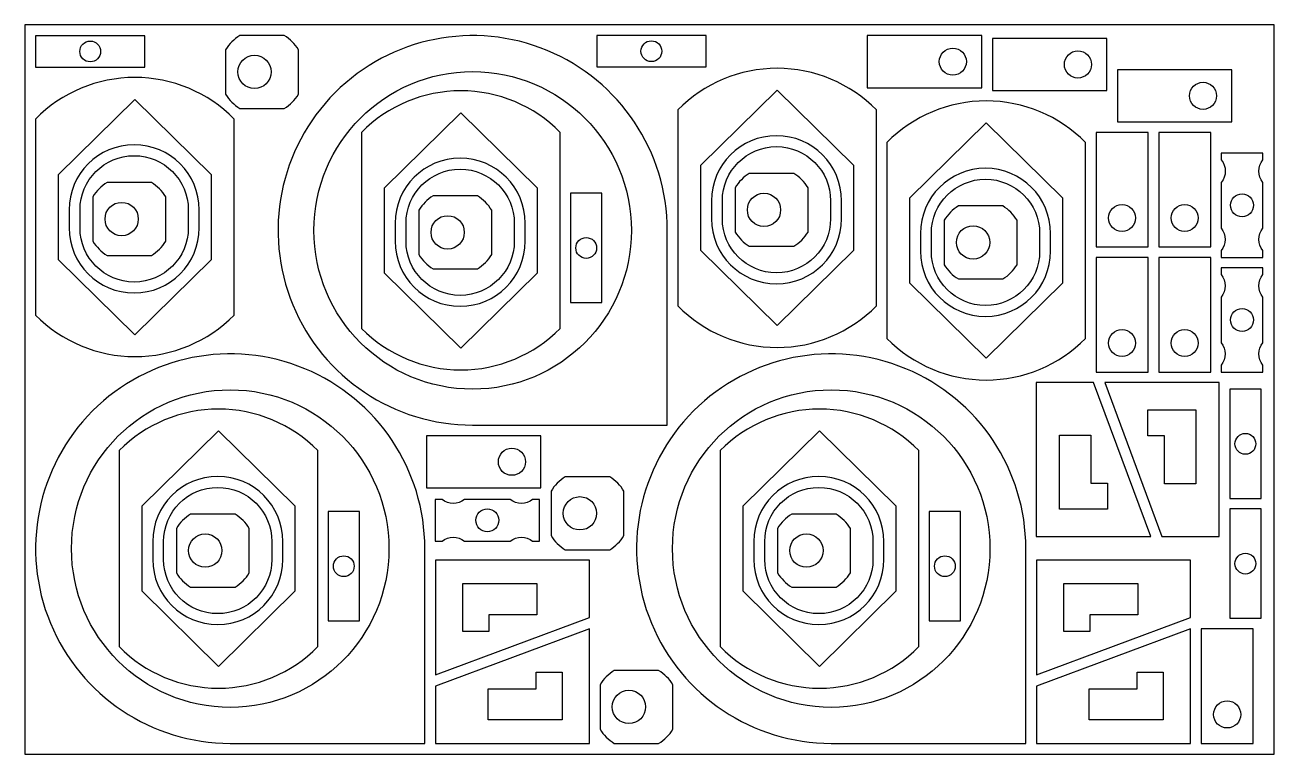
# Model space of a CAD drawing. Header units: metres. Extents: x 0 to 1200, y 0 to 700.
import ezdxf

# ---------------------------------------------------------------- set-up
doc = ezdxf.new("R2010")
doc.units = ezdxf.units.M

msp = doc.modelspace()

# ---------------------------------------------------------------- linework, layer by layer
for points in [[(0, 0), (1200, 0), (1200, 700), (0, 700)], [(115.2, 659.6), (115.2, 689.6), (10.2, 689.6), (10.2, 659.6)], [(654.3, 659.8), (654.3, 689.8), (549.3, 689.8), (549.3, 659.8)], [(919.2, 639.8), (919.2, 689.8), (809.2, 689.8), (809.2, 639.8)], [(1039.4, 637.1), (1039.4, 687.1), (929.4, 687.1), (929.4, 637.1)], [(1159.6, 607), (1159.6, 657), (1049.6, 657), (1049.6, 607)], [(649.3, 565.4), (722.6, 637.4), (796, 565.4), (796, 483.4), (722.6, 411.4), (649.3, 483.4)], [(32.3, 556.6), (105.6, 628.6), (178.9, 556.6), (178.9, 474.6), (105.6, 402.6), (32.3, 474.6)], [(345.5, 543.8), (418.8, 615.8), (492.1, 543.8), (492.1, 461.8), (418.8, 389.8), (345.5, 461.8)], [(850.2, 534.1), (923.5, 606.1), (996.8, 534.1), (996.8, 452.1), (923.5, 380.1), (850.2, 452.1)], [(1029, 486.9), (1079, 486.9), (1079, 596.9), (1029, 596.9)], [(1089.2, 486.9), (1139.2, 486.9), (1139.2, 596.9), (1089.2, 596.9)], [(524.2, 433.4), (554.2, 433.4), (554.2, 538.4), (524.2, 538.4)], [(1029, 366.8), (1079, 366.8), (1079, 476.8), (1029, 476.8)], [(1089.2, 366.8), (1139.2, 366.8), (1139.2, 476.8), (1089.2, 476.8)], [(971.5, 208.8), (1081.5, 208.8), (1026.5, 356.8), (971.5, 356.8)], [(1147.3, 356.8), (1037.3, 356.8), (1092.3, 208.8), (1147.3, 208.8)], [(1157.5, 245.3), (1187.5, 245.3), (1187.5, 350.3), (1157.5, 350.3)], [(1124.8, 330.5), (1124.8, 259.5), (1094.8, 259.5), (1094.8, 305.5), (1078.8, 305.5), (1078.8, 330.5)], [(112.6, 238.2), (185.9, 310.2), (259.2, 238.2), (259.2, 156.2), (185.9, 84.1), (112.6, 156.2)], [(495.6, 255.6), (495.6, 305.6), (385.6, 305.6), (385.6, 255.6)], [(690, 238.2), (763.4, 310.2), (836.7, 238.2), (836.7, 156.2), (763.4, 84.1), (690, 156.2)], [(994, 235.2), (994, 306.2), (1024, 306.2), (1024, 260.2), (1040, 260.2), (1040, 235.2)], [(291.3, 127.8), (321.3, 127.8), (321.3, 232.8), (291.3, 232.8)], [(868.8, 127.8), (898.8, 127.8), (898.8, 232.8), (868.8, 232.8)], [(1157.5, 130.3), (1187.5, 130.3), (1187.5, 235.3), (1157.5, 235.3)], [(394.4, 186.1), (394.4, 76.1), (542.4, 131.1), (542.4, 186.1)], [(971.8, 186.1), (971.8, 76.1), (1119.8, 131.1), (1119.8, 186.1)], [(420.7, 163.6), (491.7, 163.6), (491.7, 133.6), (445.7, 133.6), (445.7, 117.6), (420.7, 117.6)], [(998.2, 163.6), (1069.2, 163.6), (1069.2, 133.6), (1023.2, 133.6), (1023.2, 117.6), (998.2, 117.6)], [(542.4, 10.2), (542.4, 120.2), (394.4, 65.2), (394.4, 10.2)], [(1119.8, 10.2), (1119.8, 120.2), (971.8, 65.2), (971.8, 10.2)], [(1130, 10.2), (1180, 10.2), (1180, 120.2), (1130, 120.2)], [(516, 32.7), (445, 32.7), (445, 62.7), (491, 62.7), (491, 78.7), (516, 78.7)], [(1093.5, 32.7), (1022.5, 32.7), (1022.5, 62.7), (1068.5, 62.7), (1068.5, 78.7), (1093.5, 78.7)]]:
    msp.add_lwpolyline(points, close=True)
for points in [[(72.7, 674.6, -1), (52.7, 674.6, -1)], [(262.8, 633.5), (262.8, 676.2, 0.119348), (249.1, 689.9), (206.4, 689.9, 0.119348), (192.8, 676.2), (192.8, 633.5, 0.119348), (206.4, 619.9), (249.1, 619.9, 0.119348)], [(430.1, 315.8), (617.1, 315.8), (617.1, 502.8, 2.414214)], [(611.8, 674.8, -1), (591.8, 674.8, -1)], [(904.4, 664.8, -1), (878.4, 664.8, -1)], [(1024.6, 662.1, -1), (998.6, 662.1, -1)], [(236.5, 654.9, -1), (204.5, 654.9, -1)], [(201, 609.7, 0.418249), (10.2, 609.7), (10.2, 421.5, 0.418249), (201, 421.5)], [(582.6, 502.8, -1), (277.6, 502.8, -1)], [(818, 618.5, 0.418249), (627.2, 618.5), (627.2, 430.3, 0.418249), (818, 430.3)], [(514.2, 596.9, 0.418249), (323.4, 596.9), (323.4, 408.7, 0.418249), (514.2, 408.7)], [(1144.8, 632, -1), (1118.8, 632, -1)], [(1018.9, 587.2, 0.418249), (828.1, 587.2), (828.1, 399, 0.418249), (1018.9, 399)], [(784.5, 531.2, 1), (659.5, 531.2), (659.5, 514, 1), (784.5, 514)], [(167.4, 522.5, 1), (42.4, 522.5), (42.4, 505.2, 1), (167.4, 505.2)], [(774, 531.2), (774, 514, -1), (670, 514), (670, 531.2, -1)], [(1149.3, 476.9), (1189.3, 476.9), (1189.3, 483.4, -0.357439), (1189.3, 504.9), (1189.3, 548.8, -0.357439), (1189.3, 570.4), (1189.3, 576.9), (1149.3, 576.9), (1149.3, 570.4, -0.357439), (1149.3, 548.8), (1149.3, 504.9, -0.357439), (1149.3, 483.4)], [(156.9, 522.5), (156.9, 505.2, -1), (52.9, 505.2), (52.9, 522.5, -1)], [(480.6, 509.6, 1), (355.6, 509.6), (355.6, 492.4, 1), (480.6, 492.4)], [(470.1, 509.6), (470.1, 492.4, -1), (366.1, 492.4), (366.1, 509.6, -1)], [(752.3, 501.1), (752.3, 543.8, 0.119348), (738.6, 557.5), (695.9, 557.5, 0.119348), (682.3, 543.8), (682.3, 501.1, 0.119348), (695.9, 487.5), (738.6, 487.5, 0.119348)], [(985.3, 499.9, 1), (860.3, 499.9), (860.3, 482.7, 1), (985.3, 482.7)], [(135.2, 492.4), (135.2, 535.1, 0.119348), (121.5, 548.7), (78.8, 548.7, 0.119348), (65.2, 535.1), (65.2, 492.4, 0.119348), (78.8, 478.7), (121.5, 478.7, 0.119348)], [(974.8, 499.9), (974.8, 482.7, -1), (870.8, 482.7), (870.8, 499.9, -1)], [(108.9, 513.7, -1), (76.9, 513.7, -1)], [(448.4, 479.5), (448.4, 522.2, 0.119348), (434.7, 535.9), (392, 535.9, 0.119348), (378.4, 522.2), (378.4, 479.5, 0.119348), (392, 465.9), (434.7, 465.9, 0.119348)], [(726, 522.5, -1), (694, 522.5, -1)], [(1169.3, 515.9, -1), (1169.3, 537.9, -1)], [(422.1, 500.9, -1), (390.1, 500.9, -1)], [(953.1, 469.8), (953.1, 512.6, 0.119348), (939.5, 526.2), (896.8, 526.2, 0.119348), (883.1, 512.6), (883.1, 469.8, 0.119348), (896.8, 456.2), (939.5, 456.2, 0.119348)], [(1054, 501.7, -1), (1054, 527.7, -1)], [(1114.2, 501.7, -1), (1114.2, 527.7, -1)], [(926.9, 491.2, -1), (894.9, 491.2, -1)], [(539.2, 475.9, -1), (539.2, 495.9, -1)], [(1149.3, 366.8), (1189.3, 366.8), (1189.3, 373.4, -0.357439), (1189.3, 394.9), (1189.3, 438.8, -0.357439), (1189.3, 460.3), (1189.3, 466.8), (1149.3, 466.8), (1149.3, 460.3, -0.357439), (1149.3, 438.8), (1149.3, 394.9, -0.357439), (1149.3, 373.4)], [(1169.3, 405.8, -1), (1169.3, 427.8, -1)], [(1054, 381.6, -1), (1054, 407.6, -1)], [(1114.2, 381.6, -1), (1114.2, 407.6, -1)], [(197.2, 10.2), (384.2, 10.2), (384.2, 197.2, 2.414214)], [(774.6, 10.2), (961.6, 10.2), (961.6, 197.2, 2.414214)], [(349.7, 197.2, -1), (44.7, 197.2, -1)], [(927.1, 197.2, -1), (622.1, 197.2, -1)], [(281.3, 291.3, 0.418249), (90.5, 291.3), (90.5, 103.1, 0.418249), (281.3, 103.1)], [(858.8, 291.3, 0.418249), (668, 291.3), (668, 103.1, 0.418249), (858.8, 103.1)], [(1172.5, 287.8, -1), (1172.5, 307.8, -1)], [(480.8, 280.6, -1), (454.8, 280.6, -1)], [(247.7, 204, 1), (122.7, 204), (122.7, 186.8, 1), (247.7, 186.8)], [(575.4, 209.7), (575.4, 252.4, 0.119348), (561.8, 266.1), (519, 266.1, 0.119348), (505.4, 252.4), (505.4, 209.7, 0.119348), (519, 196.1), (561.8, 196.1, 0.119348)], [(825.2, 204, 1), (700.2, 204), (700.2, 186.8, 1), (825.2, 186.8)], [(237.2, 204), (237.2, 186.8, -1), (133.2, 186.8), (133.2, 204, -1)], [(814.7, 204), (814.7, 186.8, -1), (710.7, 186.8), (710.7, 204, -1)], [(494.2, 204.4), (494.2, 244.4), (487.7, 244.4, -0.357439), (466.1, 244.4), (422.2, 244.4, -0.357439), (400.7, 244.4), (394.2, 244.4), (394.2, 204.4), (400.7, 204.4, -0.357439), (422.2, 204.4), (466.1, 204.4, -0.357439), (487.7, 204.4)], [(549.2, 231.1, -1), (517.2, 231.1, -1)], [(215.5, 173.9), (215.5, 216.6, 0.119348), (201.8, 230.3), (159.1, 230.3, 0.119348), (145.5, 216.6), (145.5, 173.9, 0.119348), (159.1, 160.3), (201.8, 160.3, 0.119348)], [(455.2, 224.4, -1), (433.2, 224.4, -1)], [(793, 173.9), (793, 216.6, 0.119348), (779.3, 230.3), (736.6, 230.3, 0.119348), (723, 216.6), (723, 173.9, 0.119348), (736.6, 160.3), (779.3, 160.3, 0.119348)], [(189.2, 195.3, -1), (157.2, 195.3, -1)], [(766.7, 195.3, -1), (734.7, 195.3, -1)], [(1172.5, 172.8, -1), (1172.5, 192.8, -1)], [(306.3, 170.3, -1), (306.3, 190.3, -1)], [(883.8, 170.3, -1), (883.8, 190.3, -1)], [(622.5, 23.8), (622.5, 66.5, 0.119348), (608.8, 80.2), (566.1, 80.2, 0.119348), (552.5, 66.5), (552.5, 23.8, 0.119348), (566.1, 10.2), (608.8, 10.2, 0.119348)], [(596.2, 45.2, -1), (564.2, 45.2, -1)], [(1155, 25, -1), (1155, 51, -1)]]:
    msp.add_lwpolyline(points, format="xyb", close=True)

doc.saveas('drawing.dxf')
